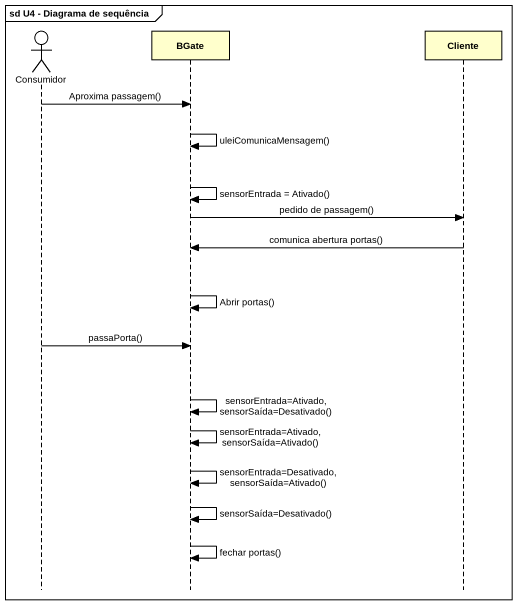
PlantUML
@startuml
mainframe sd U4 - Diagrama de sequência
hide footbox
actor Consumidor
participant BGate
participant Cliente

Consumidor -> BGate : Aproxima passagem()
BGate -> BGate : uleiComunicaMensagem()
BGate -> BGate : sensorEntrada = Ativado()
BGate -> Cliente : pedido de passagem()
Cliente -> BGate : comunica abertura portas()
BGate -> BGate : Abrir portas()
Consumidor -> BGate : passaPorta()
BGate -> BGate : sensorEntrada=Ativado, sensorSaída=Desativado()
BGate -> BGate : sensorEntrada=Ativado, sensorSaída=Ativado()
BGate -> BGate : sensorEntrada=Desativado, sensorSaída=Ativado()
BGate -> BGate : sensorSaída=Desativado()
BGate -> BGate : fechar portas()
@enduml
